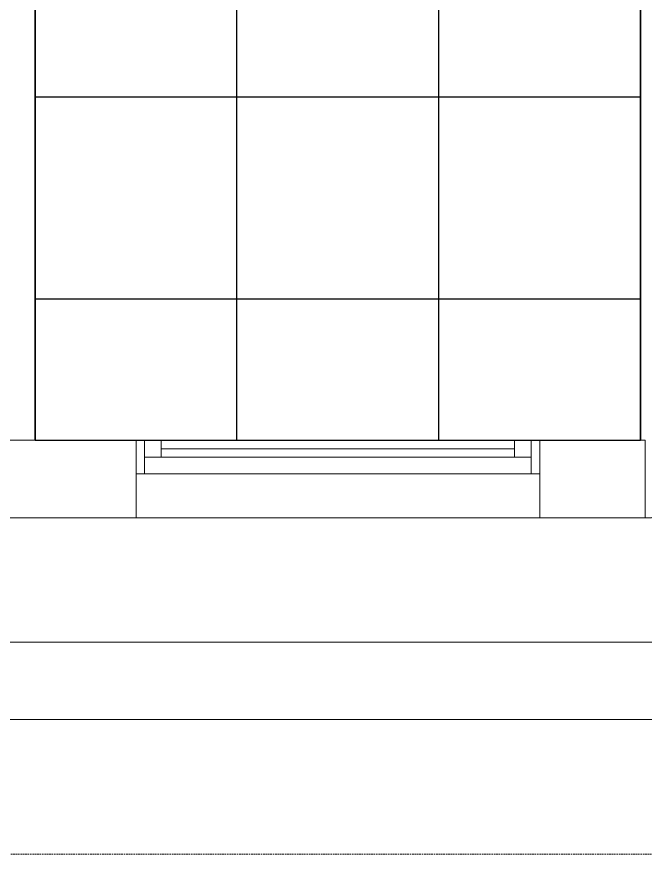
# Model space of a CAD drawing. Extents: x -12260 to 57327, y -29287 to 19916.
# Drawn here: x 23921 to 25790, y -14060 to -11572 of the extents above; entities that cross this region are included whole.
import ezdxf

# ---------------------------------------------------------------- set-up
doc = ezdxf.new("R2010")
doc.units = 0
doc.header["$LTSCALE"] = 0.25
doc.linetypes.add('01-First Floor$0$HIDDEN', pattern=[9.525, 6.35, -3.175])
doc.linetypes.add('DASHDOT', pattern=[25.4, 12.7, -6.35, 0, -6.35])
for name, color, linetype, lineweight in [('01-First Floor$0$Aluminum', 251, 'Continuous', 5), ('01-First Floor$0$Proj', 251, 'Continuous', 5), ('01-First Floor$0$Walls', 251, 'Continuous', 5), ('E-LITE-CLNG-CNDT', 6, 'DASHDOT', 35)]:
    doc.layers.add(name, color=color, linetype=linetype, lineweight=lineweight)
doc.layers.add('01-First Floor$0$FALSE CEILING', color=251, linetype='Continuous')
doc.layers.add('01-First Floor$0$X-WHITE glass', color=255, linetype='Continuous')

# ---------------------------------------------------------------- blocks, each defined once
blk = doc.blocks.new('01-First Floor')
at = {"layer": '01-First Floor$0$Aluminum'}
for p, q in [((24276, -12830.2), (25476, -12830)), ((24301, -12930), (24301, -12830)), ((24351, -12880), (24351, -12830)), ((25401, -12880), (25401, -12830)), ((25451, -12930), (25451, -12830)), ((25401, -12855), (24351, -12855)), ((24301, -12880), (25451, -12880)), ((24276, -12930, 0), (25476, -12930)), ((25476, -13060, 0), (24276, -13060, 0))]:
    blk.add_line(p, q, dxfattribs=at)
at = {"layer": '01-First Floor$0$FALSE CEILING', "linetype": 'Continuous'}
for p, q in [((24576, -12830), (24576, -2710)), ((25176, -12830), (25176, -2710)), ((23976, -11810), (25776, -11810)), ((23976, -12410), (25776, -12410))]:
    blk.add_line(p, q, dxfattribs=at)
at = {"layer": '01-First Floor$0$FALSE CEILING'}
blk.add_lwpolyline([(23976, -12830), (25776, -12830), (25776, -2710), (23976, -2710)], close=True, dxfattribs=at)
at = {"layer": '01-First Floor$0$Proj', "linetype": '01-First Floor$0$HIDDEN'}
blk.add_line((26989.8, -13057.4, 0), (25789.8, -13060, 0), dxfattribs=at)
at = {"layer": '01-First Floor$0$Proj'}
for p, q in [((19985.8, -13430), (34926.2, -13430)), ((19755.8, -13660), (35156.2, -13660))]:
    blk.add_line(p, q, dxfattribs=at)
at = {"layer": '01-First Floor$0$Proj', "linetype": '01-First Floor$0$HIDDEN', "ltscale": 3}
blk.add_lwpolyline([(48606, 9840), (-2814, 9840), (-2814, -14060), (48606, -14060)], dxfattribs=at)
blk.add_lwpolyline([(48606, 9840), (-2814, 9840), (-2814, -14060), (48606, -14060)], dxfattribs=at)
at = {"layer": '01-First Floor$0$Walls'}
for p, q in [((21606, -12830), (24826, -12830)), ((24276, -12830), (24276, -13060, 0)), ((24926, -12830), (25789.8, -12830)), ((25476, -12830), (25476, -13060, 0)), ((25789.8, -12830), (25789.8, -13060, 0)), ((21921, -13060), (25789.8, -13060, 0))]:
    blk.add_line(p, q, dxfattribs=at)
at = {"layer": '01-First Floor$0$X-WHITE glass', "color": 253, "lineweight": 30, "ltscale": 6, "true_color": 0x9898cc}
for p, q in [((23976, -12830), (23976, -10660)), ((25776, -10660), (25776, -12830))]:
    blk.add_line(p, q, dxfattribs=at)

msp = doc.modelspace()

# ---------------------------------------------------------------- block references
at = {"layer": 'E-LITE-CLNG-CNDT'}
msp.add_blockref('01-First Floor', (0, 0), dxfattribs=at)

doc.saveas('drawing.dxf')
